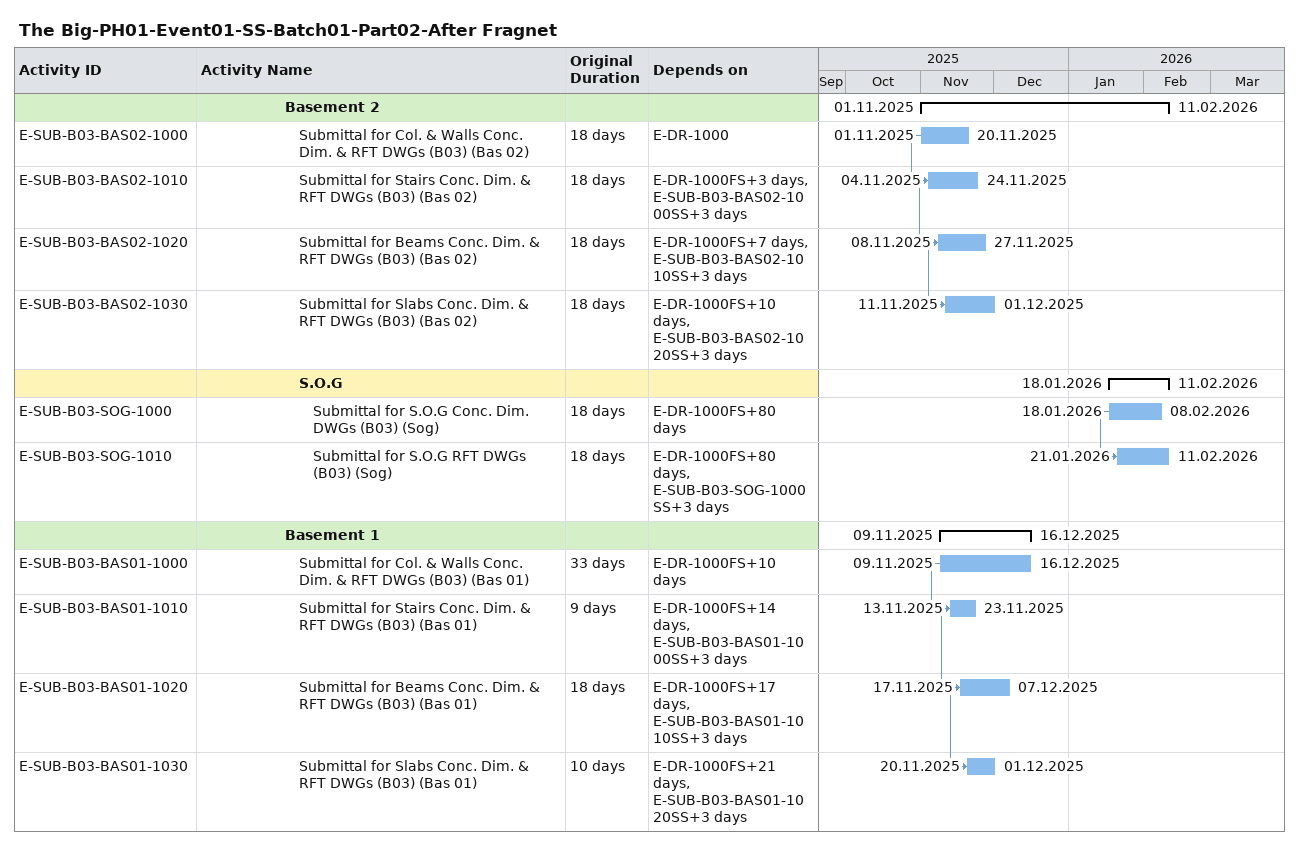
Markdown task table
The Big-PH01-Event01-SS-Batch01-Part02-After Fragnet

| ID | Level | Task | Original duration | Start | Finish | Predecessors |
|---|---|---|---|---|---|---|
|  | 7 | **Basement 2** |  | 2025-11-01 | 2026-02-11 |  |
| E-SUB-B03-BAS02-1000 | 8 | Submittal for Col. & Walls Conc. Dim. & RFT DWGs (B03) (Bas 02) | 18d | 2025-11-01 | 2025-11-20 | E-DR-1000 |
| E-SUB-B03-BAS02-1010 | 8 | Submittal for Stairs Conc. Dim. & RFT DWGs (B03) (Bas 02) | 18d | 2025-11-04 | 2025-11-24 | E-DR-1000FS+3d, E-SUB-B03-BAS02-1000SS+3d |
| E-SUB-B03-BAS02-1020 | 8 | Submittal for Beams Conc. Dim. & RFT DWGs (B03) (Bas 02) | 18d | 2025-11-08 | 2025-11-27 | E-DR-1000FS+7d, E-SUB-B03-BAS02-1010SS+3d |
| E-SUB-B03-BAS02-1030 | 8 | Submittal for Slabs Conc. Dim. & RFT DWGs (B03) (Bas 02) | 18d | 2025-11-11 | 2025-12-01 | E-DR-1000FS+10d, E-SUB-B03-BAS02-1020SS+3d |
|  | 8 | **S.O.G** |  | 2026-01-18 | 2026-02-11 |  |
| E-SUB-B03-SOG-1000 | 9 | Submittal for S.O.G Conc. Dim. DWGs (B03) (Sog) | 18d | 2026-01-18 | 2026-02-08 | E-DR-1000FS+80d |
| E-SUB-B03-SOG-1010 | 9 | Submittal for S.O.G RFT DWGs (B03) (Sog) | 18d | 2026-01-21 | 2026-02-11 | E-DR-1000FS+80d, E-SUB-B03-SOG-1000SS+3d |
|  | 7 | **Basement 1** |  | 2025-11-09 | 2025-12-16 |  |
| E-SUB-B03-BAS01-1000 | 8 | Submittal for Col. & Walls Conc. Dim. & RFT DWGs (B03) (Bas 01) | 33d | 2025-11-09 | 2025-12-16 | E-DR-1000FS+10d |
| E-SUB-B03-BAS01-1010 | 8 | Submittal for Stairs Conc. Dim. & RFT DWGs (B03) (Bas 01) | 9d | 2025-11-13 | 2025-11-23 | E-DR-1000FS+14d, E-SUB-B03-BAS01-1000SS+3d |
| E-SUB-B03-BAS01-1020 | 8 | Submittal for Beams Conc. Dim. & RFT DWGs (B03) (Bas 01) | 18d | 2025-11-17 | 2025-12-07 | E-DR-1000FS+17d, E-SUB-B03-BAS01-1010SS+3d |
| E-SUB-B03-BAS01-1030 | 8 | Submittal for Slabs Conc. Dim. & RFT DWGs (B03) (Bas 01) | 10d | 2025-11-20 | 2025-12-01 | E-DR-1000FS+21d, E-SUB-B03-BAS01-1020SS+3d |
